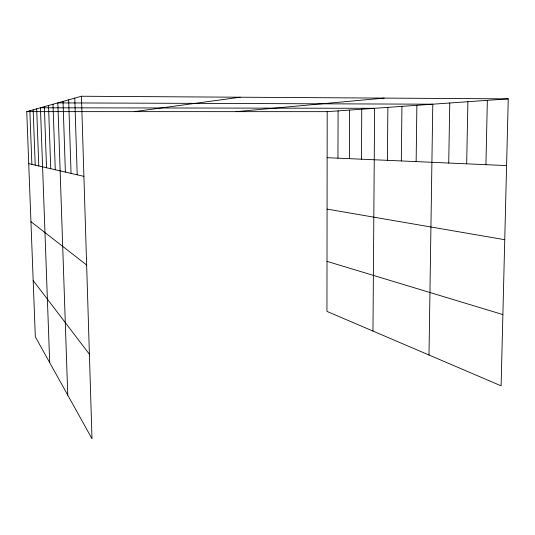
<?xml version="1.0" encoding="UTF-8"?>
<svg xmlns="http://www.w3.org/2000/svg" width="535" height="535" viewBox="0 0 535 535"><rect width="100%" height="100%" fill="white"/><g stroke="black" fill="none" stroke-linecap="round" stroke-linejoin="round"><path stroke-width="0.8" d="M508.25 98.861L327.193 111.654L326.945 311.397L501.108 385.829L508.25 98.861L81.434 96.24L26.75 111.634L35.323 336.789L92.007 438.76L81.434 96.24M337.959 158.159L338.087 110.885M349.382 158.661L349.589 110.076M361.459 159.196L361.747 109.214M372.969 331.065L374.627 108.304L40.439 107.782L49.688 362.623M387.393 160.339L387.875 107.368M401.33 160.955L401.932 106.371M416.143 161.603L416.872 105.321M429.003 355.013L432.782 104.191L57.827 102.887L67.758 395.131M448.718 163.041L449.754 102.994M466.68 163.83L467.898 101.71M485.927 164.68L487.352 100.339M134.245 111.641L240.168 97.216M236.055 111.648L384.204 98.099M26.75 111.634L327.193 111.654M327.139 157.685L506.591 165.589M327.072 209.105L504.746 239.707M28.729 163.656L83.901 176.349M327.012 261.361L502.88 314.58M30.943 221.677L86.643 264.999M33.183 280.534L89.392 354.197M33.157 109.829L35.223 165.148M29.853 110.758L31.879 164.379M48.518 105.509L50.745 168.719M44.345 106.686L46.525 167.749M36.681 108.839L38.781 165.97M52.998 104.245L55.272 169.762M68.661 99.838L71.055 173.393M63.03 101.423L65.377 172.089M74.773 98.119L77.207 174.805"/></g></svg>
